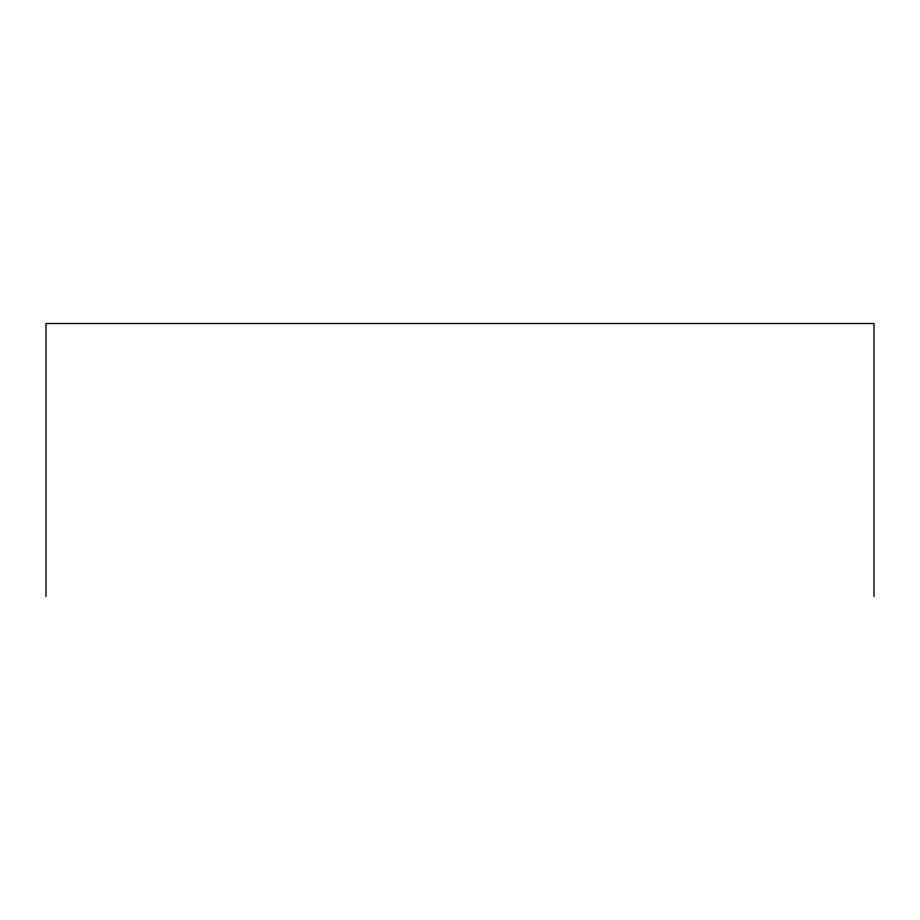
<?xml version="1.0" encoding="UTF-8"?>
<svg xmlns="http://www.w3.org/2000/svg" width="920" height="920" viewBox="0 0 920 920"><rect width="100%" height="100%" fill="white"/><g stroke="black" fill="none" stroke-linecap="round" stroke-linejoin="round"><path stroke-width="1.38" d="M874 596.482L874 323.518L46 323.518L46 596.482"/></g></svg>
